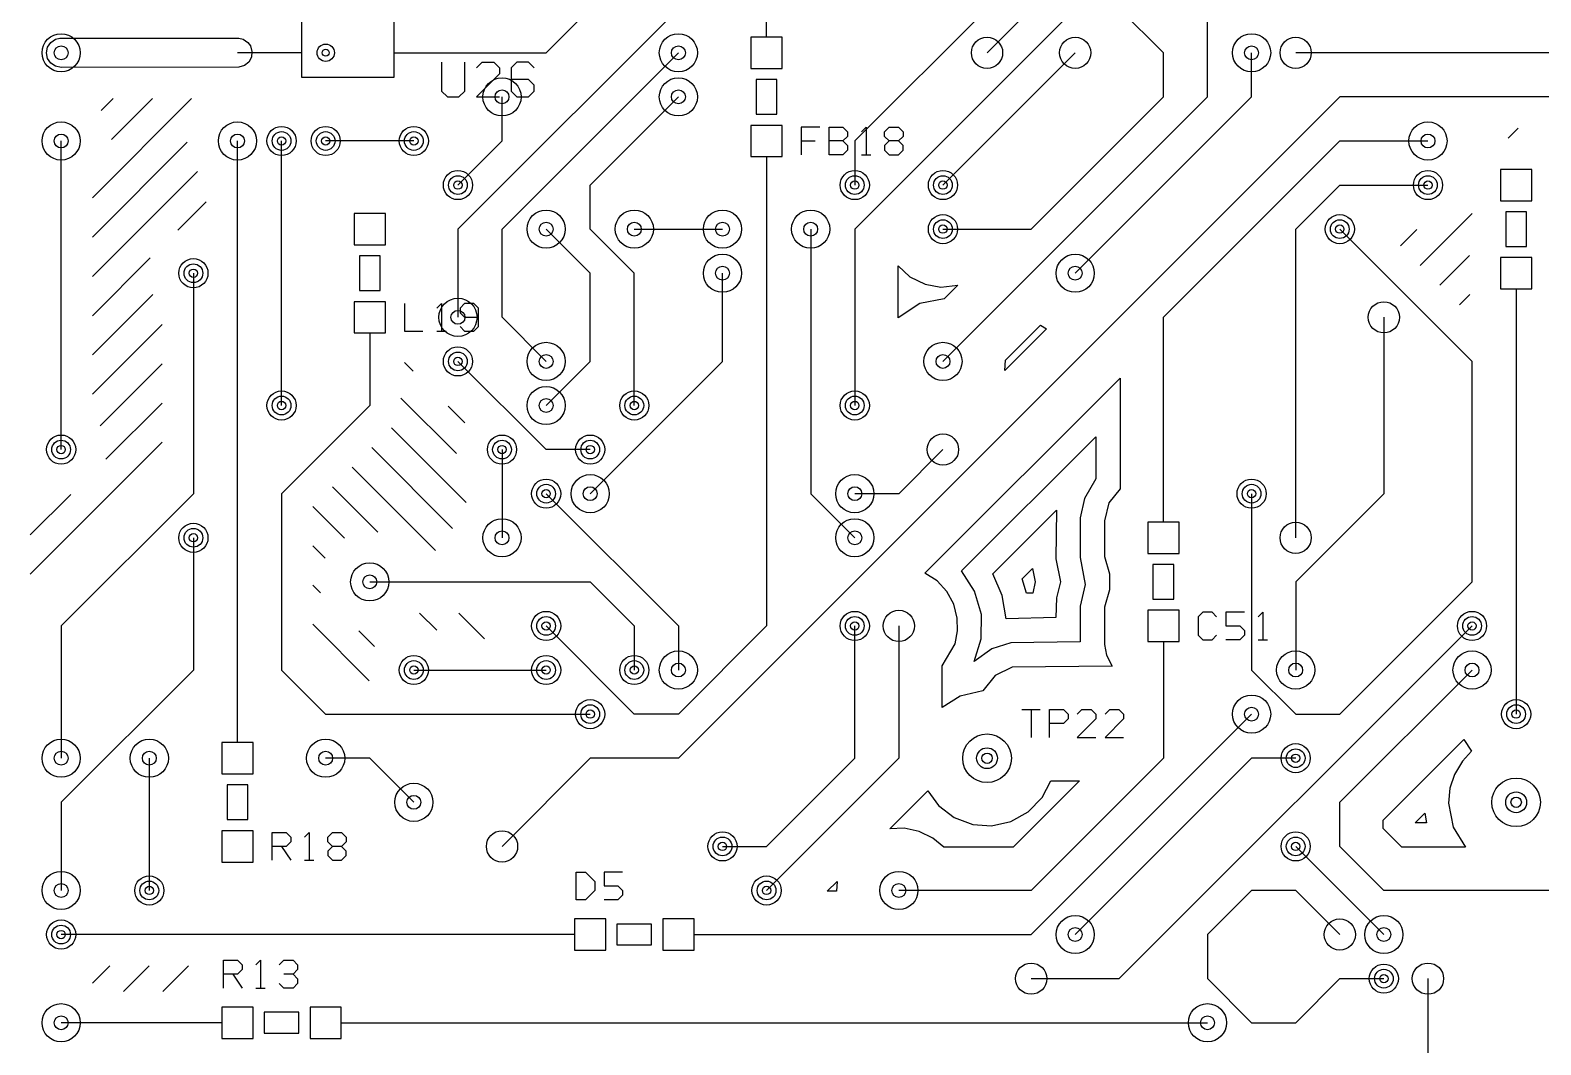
# Model space of a CAD drawing. Extents: x 7 to 280, y 7 to 360.
# Drawn here: x 6.73 to 50.24, y 142.88 to 172.1 of the extents above; entities that cross this region are included whole.
import ezdxf

# ---------------------------------------------------------------- set-up
doc = ezdxf.new("R2010")
doc.units = 0
doc.layers.add('SCORE', color=5, linetype='CONTINUOUS')

msp = doc.modelspace()

# ---------------------------------------------------------------- linework, layer by layer
at = {"layer": 'SCORE'}
for p, q in [((53.34, 190.5), (34.29, 171.45)), ((14.5415, 177.2285), (14.5415, 170.7515)), ((17.2085, 170.7515), (17.2085, 177.2285)), ((40.64, 176.53), (30.48, 166.37)), ((21.59, 171.45), (25.4, 175.26)), ((26.67, 173.99), (19.05, 166.37)), ((27.94, 171.9), (27.94, 173.99)), ((34.29, 172.72), (30.48, 168.91)), ((39.37, 171.45), (38.1, 172.72)), ((40.64, 170.18), (40.64, 172.72)), ((7.4593, 171.838), (7.5788, 171.868)), ((7.5788, 171.868), (12.7412, 171.868)), ((12.7412, 171.868), (12.8607, 171.838)), ((28.39, 171.9), (27.49, 171.9)), ((27.49, 171.9), (27.49, 171)), ((28.39, 171), (28.39, 171.9)), ((7.2, 171.45), (7.232, 171.6107)), ((7.232, 171.2893), (7.2, 171.45)), ((7.232, 171.6107), (7.323, 171.747)), ((7.323, 171.747), (7.4593, 171.838)), ((14.5415, 171.45), (12.7, 171.45)), ((12.8607, 171.838), (12.997, 171.747)), ((12.997, 171.747), (13.0704, 171.648)), ((13.0704, 171.648), (13.118, 171.4912)), ((13.118, 171.4912), (13.1019, 171.3281)), ((17.2085, 171.45), (19.05, 171.45)), ((19.05, 171.45), (21.59, 171.45)), ((20.32, 166.37), (25.4, 171.45)), ((36.83, 171.45), (33.02, 167.64)), ((39.37, 170.18), (39.37, 171.45)), ((41.91, 170.18), (41.91, 171.45)), ((53.34, 171.45), (43.18, 171.45)), ((7.323, 171.153), (7.232, 171.2893)), ((7.4593, 171.062), (7.323, 171.153)), ((7.62, 171.03), (7.4593, 171.062)), ((12.7412, 171.032), (7.62, 171.03)), ((12.898, 171.0796), (12.7412, 171.032)), ((13.0247, 171.1836), (12.898, 171.0796)), ((13.1019, 171.3281), (13.0247, 171.1836)), ((18.58, 171.18), (18.58, 170.3467)), ((19.2467, 170.3467), (19.2467, 171.18)), ((19.58, 171.0133), (19.7467, 171.18)), ((19.7467, 171.18), (20.08, 171.18)), ((20.08, 171.18), (20.2467, 171.0133)), ((20.2467, 171.0133), (20.2467, 170.8467)), ((20.7467, 171.18), (20.58, 171.0133)), ((20.58, 171.0133), (20.58, 170.3467)), ((21.08, 171.18), (20.7467, 171.18)), ((21.2467, 171.0133), (21.08, 171.18)), ((27.49, 171), (28.39, 171)), ((14.5415, 170.7515), (17.2085, 170.7515)), ((20.2467, 170.8467), (19.58, 170.18)), ((21.08, 170.68), (20.58, 170.68)), ((21.2467, 170.5133), (21.08, 170.68)), ((28.24, 170.68), (27.64, 170.68)), ((27.64, 170.68), (27.64, 169.68)), ((28.24, 169.68), (28.24, 170.68)), ((8.52, 167.2717), (11.3798, 170.1315)), ((8.7734, 169.7878), (9.1162, 170.1306)), ((9.069, 168.952), (10.248, 170.131)), ((18.58, 170.3467), (18.7467, 170.18)), ((18.7467, 170.18), (19.08, 170.18)), ((19.08, 170.18), (19.2467, 170.3467)), ((19.58, 170.18), (20.2467, 170.18)), ((20.32, 168.91), (20.32, 170.18)), ((20.58, 170.3467), (20.7467, 170.18)), ((20.7467, 170.18), (21.08, 170.18)), ((21.08, 170.18), (21.2467, 170.3467)), ((21.2467, 170.3467), (21.2467, 170.5133)), ((22.86, 167.64), (25.4, 170.18)), ((44.45, 170.18), (25.4, 151.13)), ((33.02, 162.56), (40.64, 170.18)), ((35.56, 166.37), (39.37, 170.18)), ((36.83, 165.1), (41.91, 170.18)), ((53.34, 170.18), (44.45, 170.18)), ((28.39, 169.36), (27.49, 169.36)), ((27.49, 169.36), (27.49, 168.46)), ((27.64, 169.68), (28.24, 169.68)), ((28.39, 168.46), (28.39, 169.36)), ((29.4733, 169.31), (28.94, 169.31)), ((28.94, 169.31), (28.94, 168.51)), ((29.74, 168.51), (29.74, 169.31)), ((29.74, 169.31), (30.14, 169.31)), ((30.14, 169.31), (30.2733, 169.1767)), ((30.6733, 169.1767), (30.8067, 169.31)), ((30.8067, 169.31), (30.8067, 168.51)), ((31.34, 169.1767), (31.4733, 169.31)), ((31.4733, 169.31), (31.74, 169.31)), ((31.74, 169.31), (31.8733, 169.1767)), ((49.3031, 168.99), (49.5931, 169.28)), ((7.62, 160.02), (7.62, 168.91)), ((8.52, 166.1403), (11.251, 168.8713)), ((12.7, 153.67), (12.7, 168.91)), ((13.97, 161.29), (13.97, 168.91)), ((17.78, 168.91), (15.24, 168.91)), ((19.05, 167.64), (20.32, 168.91)), ((28.94, 168.91), (29.34, 168.91)), ((30.14, 168.91), (29.74, 168.91)), ((30.2733, 169.0433), (30.14, 168.91)), ((30.14, 168.91), (30.2733, 168.7767)), ((30.2733, 169.1767), (30.2733, 169.0433)), ((30.48, 168.91), (30.48, 167.64)), ((31.34, 169.0433), (31.34, 169.1767)), ((31.4733, 168.91), (31.34, 169.0433)), ((31.4733, 168.91), (31.34, 168.7767)), ((31.74, 168.91), (31.4733, 168.91)), ((31.8733, 169.0433), (31.74, 168.91)), ((31.8733, 168.7767), (31.74, 168.91)), ((31.8733, 169.1767), (31.8733, 169.0433)), ((39.37, 163.83), (44.45, 168.91)), ((44.45, 168.91), (46.99, 168.91)), ((27.49, 168.46), (28.39, 168.46)), ((27.94, 168.46), (27.94, 166.37)), ((30.14, 168.51), (29.74, 168.51)), ((30.2733, 168.6433), (30.14, 168.51)), ((30.2733, 168.7767), (30.2733, 168.6433)), ((30.6733, 168.51), (30.94, 168.51)), ((31.34, 168.7767), (31.34, 168.6433)), ((31.34, 168.6433), (31.4733, 168.51)), ((31.4733, 168.51), (31.74, 168.51)), ((31.74, 168.51), (31.8733, 168.6433)), ((31.8733, 168.6433), (31.8733, 168.7767)), ((8.52, 165.0089), (11.5452, 168.0341)), ((49.98, 168.09), (49.08, 168.09)), ((49.08, 168.09), (49.08, 167.19)), ((49.98, 167.19), (49.98, 168.09)), ((22.86, 166.37), (22.86, 167.64)), ((43.18, 166.37), (44.45, 167.64)), ((44.45, 167.64), (46.99, 167.64)), ((10.9844, 166.342), (11.8, 167.1576)), ((49.08, 167.19), (49.98, 167.19)), ((16.96, 166.82), (16.06, 166.82)), ((16.06, 166.82), (16.06, 165.92)), ((16.96, 165.92), (16.96, 166.82)), ((46.7686, 165.3242), (48.2615, 166.8171)), ((49.83, 166.87), (49.23, 166.87)), ((49.23, 166.87), (49.23, 165.87)), ((49.83, 165.87), (49.83, 166.87)), ((19.05, 166.37), (19.05, 163.83)), ((20.32, 163.83), (20.32, 166.37)), ((22.86, 165.1), (21.59, 166.37)), ((24.13, 165.1), (22.86, 166.37)), ((24.13, 166.37), (26.67, 166.37)), ((27.94, 166.37), (27.94, 154.94)), ((29.21, 166.37), (29.21, 158.75)), ((30.48, 166.37), (30.48, 161.29)), ((33.02, 166.37), (35.56, 166.37)), ((43.18, 157.48), (43.18, 166.37)), ((48.26, 162.56), (44.45, 166.37)), ((46.2029, 165.8899), (46.6724, 166.3593)), ((16.06, 165.92), (16.96, 165.92)), ((49.23, 165.87), (49.83, 165.87)), ((8.52, 163.8776), (10.188, 165.5456)), ((16.81, 165.6), (16.21, 165.6)), ((16.21, 165.6), (16.21, 164.6)), ((16.81, 164.6), (16.81, 165.6)), ((47.3343, 164.7585), (48.1824, 165.6065)), ((49.98, 165.55), (49.08, 165.55)), ((49.08, 165.55), (49.08, 164.65)), ((49.98, 164.65), (49.98, 165.55)), ((11.43, 165.1), (11.43, 158.75)), ((22.86, 162.56), (22.86, 165.1)), ((24.13, 161.29), (24.13, 165.1)), ((26.67, 162.56), (26.67, 165.1)), ((31.73, 163.8146), (31.73, 165.3105)), ((31.73, 165.3105), (32.0701, 164.997)), ((32.0701, 164.997), (32.5096, 164.7804)), ((8.52, 162.7462), (10.2614, 164.4876)), ((16.21, 164.6), (16.81, 164.6)), ((32.5096, 164.7804), (32.9587, 164.7015)), ((32.9587, 164.7015), (33.4486, 164.7564)), ((33.4486, 164.7564), (33.0515, 164.3592)), ((47.9, 164.1928), (48.195, 164.4879)), ((49.08, 164.65), (49.98, 164.65)), ((49.53, 164.65), (49.53, 162.56)), ((16.96, 164.28), (16.06, 164.28)), ((16.06, 164.28), (16.06, 163.38)), ((16.96, 163.38), (16.96, 164.28)), ((17.51, 164.23), (17.51, 163.43)), ((18.4433, 164.0967), (18.5767, 164.23)), ((18.5767, 164.23), (18.5767, 163.43)), ((19.2433, 164.23), (19.11, 164.0967)), ((19.11, 164.0967), (19.11, 163.9633)), ((19.51, 164.23), (19.2433, 164.23)), ((19.6433, 164.0967), (19.51, 164.23)), ((19.6433, 163.5633), (19.6433, 164.0967)), ((32.3564, 164.2327), (31.73, 163.8146)), ((33.0515, 164.3592), (32.3564, 164.2327)), ((8.52, 161.6148), (10.53, 163.6248)), ((19.11, 163.9633), (19.2433, 163.83)), ((19.2433, 163.83), (19.6433, 163.83)), ((21.59, 162.56), (20.32, 163.83)), ((34.8192, 162.5915), (35.8311, 163.6034)), ((35.8311, 163.6034), (36.0037, 163.5014)), ((39.37, 160.02), (39.37, 163.83)), ((45.72, 163.83), (45.72, 158.75)), ((16.06, 163.38), (16.96, 163.38)), ((16.51, 163.38), (16.51, 161.29)), ((17.51, 163.43), (18.0433, 163.43)), ((18.4433, 163.43), (18.71, 163.43)), ((19.11, 163.5633), (19.2433, 163.43)), ((19.2433, 163.43), (19.51, 163.43)), ((19.51, 163.43), (19.6433, 163.5633)), ((36.0037, 163.5014), (34.8001, 162.2979)), ((8.7454, 160.7089), (10.53, 162.4935)), ((17.5102, 162.53), (17.7606, 162.2796)), ((21.59, 160.02), (19.05, 162.56)), ((21.59, 161.29), (22.86, 162.56)), ((22.86, 158.75), (26.67, 162.56)), ((34.8001, 162.2979), (34.8192, 162.5915)), ((48.26, 156.21), (48.26, 162.56)), ((49.53, 162.56), (49.53, 152.4)), ((32.5019, 156.4642), (38.12, 162.0822)), ((38.12, 162.0822), (38.12, 158.8894)), ((17.41, 161.4988), (19.0058, 159.903)), ((8.9099, 159.742), (10.53, 161.3621)), ((16.51, 161.29), (13.97, 158.75)), ((18.7696, 161.2706), (19.2491, 160.7911)), ((17.1351, 160.6423), (19.2839, 158.4936)), ((6.73, 156.4307), (10.53, 160.2307)), ((33.552, 156.5243), (37.42, 160.3923)), ((37.42, 160.3923), (37.42, 159.1734)), ((16.5694, 160.0767), (18.896, 157.7501)), ((20.32, 160.02), (20.32, 157.48)), ((22.86, 160.02), (21.59, 160.02)), ((33.02, 160.02), (31.75, 158.75)), ((39.37, 157.93), (39.37, 160.02)), ((16.0038, 159.511), (18.4039, 157.1108)), ((15.4381, 158.9453), (16.7427, 157.6407)), ((37.42, 159.1734), (37.0937, 158.6121)), ((38.12, 158.8894), (37.8022, 158.4886)), ((6.73, 157.5621), (7.898, 158.7301)), ((11.43, 158.75), (7.62, 154.94)), ((13.97, 158.75), (13.97, 153.67)), ((14.8724, 158.3796), (15.7861, 157.4659)), ((21.59, 158.75), (25.4, 154.94)), ((29.21, 158.75), (30.48, 157.48)), ((31.75, 158.75), (30.48, 158.75)), ((37.0937, 158.6121), (36.9743, 158.0526)), ((37.8022, 158.4886), (37.6708, 157.9643)), ((41.91, 158.75), (41.91, 153.67)), ((45.72, 158.75), (43.18, 156.21)), ((34.4605, 156.4428), (36.2938, 158.2761)), ((36.2938, 158.2761), (36.2752, 156.873)), ((36.9743, 158.0526), (36.9743, 156.9074)), ((37.6708, 157.9643), (37.6735, 156.9417)), ((39.82, 157.93), (38.92, 157.93)), ((38.92, 157.93), (38.92, 157.03)), ((39.82, 157.03), (39.82, 157.93)), ((11.43, 157.48), (11.43, 153.67)), ((14.87, 157.2506), (15.2303, 156.8903)), ((36.2752, 156.873), (36.4021, 156.21)), ((36.9743, 156.9074), (37.12, 156.1356)), ((37.6735, 156.9417), (37.82, 156.438)), ((38.92, 157.03), (39.82, 157.03)), ((39.67, 156.71), (39.07, 156.71)), ((39.07, 156.71), (39.07, 155.71)), ((39.67, 155.71), (39.67, 156.71)), ((16.51, 156.21), (22.86, 156.21)), ((22.86, 156.21), (24.13, 154.94)), ((32.8489, 156.2365), (32.5019, 156.4642)), ((33.1282, 155.9346), (32.8489, 156.2365)), ((33.9285, 155.9459), (33.552, 156.5243)), ((34.7237, 155.8139), (34.4605, 156.4428)), ((35.3, 156.2924), (35.6003, 156.5926)), ((35.4314, 155.88), (35.3, 156.2924)), ((35.6003, 156.5926), (35.6726, 156.21)), ((35.6726, 156.21), (35.6067, 155.88)), ((36.4021, 156.21), (36.2954, 155.752)), ((37.82, 156.438), (37.82, 155.982)), ((43.18, 156.21), (43.18, 153.67)), ((44.45, 152.4), (48.26, 156.21)), ((14.87, 156.1192), (15.0953, 155.8939)), ((33.3303, 155.5654), (33.1282, 155.9346)), ((34.1267, 155.2702), (33.9285, 155.9459)), ((34.8427, 155.1404), (34.7237, 155.8139)), ((35.6067, 155.88), (35.4314, 155.88)), ((37.12, 156.1356), (36.9743, 155.5126)), ((37.82, 155.982), (37.6735, 155.4783)), ((33.4343, 155.1675), (33.3303, 155.5654)), ((36.2954, 155.752), (36.27, 155.18)), ((36.9743, 155.5126), (36.9702, 154.48)), ((37.6735, 155.4783), (37.6735, 154.4017)), ((39.82, 155.39), (38.92, 155.39)), ((38.92, 155.39), (38.92, 154.49)), ((39.07, 155.71), (39.67, 155.71)), ((39.82, 154.49), (39.82, 155.39)), ((40.5033, 155.34), (40.37, 155.2067)), ((40.77, 155.34), (40.5033, 155.34)), ((40.9033, 155.2067), (40.77, 155.34)), ((41.7033, 155.34), (41.17, 155.34)), ((41.17, 155.34), (41.17, 154.94)), ((42.1033, 155.2067), (42.2367, 155.34)), ((42.2367, 155.34), (42.2367, 154.54)), ((7.62, 154.94), (7.62, 151.13)), ((14.87, 154.9879), (16.4972, 153.3606)), ((17.942, 155.31), (18.4382, 154.8137)), ((19.0734, 155.31), (19.8134, 154.57)), ((24.13, 152.4), (21.59, 154.94)), ((24.13, 154.94), (24.13, 153.67)), ((27.94, 154.94), (25.4, 152.4)), ((25.4, 154.94), (25.4, 153.67)), ((30.48, 151.13), (30.48, 154.94)), ((31.75, 154.94), (31.75, 151.13)), ((33.4438, 154.8003), (33.4343, 155.1675)), ((34.1202, 154.5661), (34.1267, 155.2702)), ((36.27, 155.18), (34.8427, 155.1404)), ((38.1, 144.78), (48.26, 154.94)), ((40.37, 155.2067), (40.37, 154.6733)), ((41.17, 154.94), (41.57, 154.94)), ((41.57, 154.94), (41.7033, 154.8067)), ((16.1939, 154.7953), (16.6455, 154.3438)), ((33.3683, 154.4209), (33.4438, 154.8003)), ((33.9194, 153.9147), (34.1202, 154.5661)), ((36.9702, 154.48), (34.9773, 154.4543)), ((38.92, 154.49), (39.82, 154.49)), ((39.37, 154.49), (39.37, 152.4)), ((40.37, 154.6733), (40.5033, 154.54)), ((40.5033, 154.54), (40.77, 154.54)), ((40.77, 154.54), (40.9033, 154.6733)), ((41.57, 154.54), (41.17, 154.54)), ((41.7033, 154.6733), (41.57, 154.54)), ((41.7033, 154.8067), (41.7033, 154.6733)), ((42.1033, 154.54), (42.37, 154.54)), ((33, 153.7885), (33.3683, 154.4209)), ((34.4322, 154.2806), (33.9194, 153.9147)), ((34.9773, 154.4543), (34.4322, 154.2806)), ((37.6735, 154.4017), (37.7346, 154.0945)), ((37.7346, 154.0945), (37.8921, 153.78)), ((11.43, 153.67), (7.62, 149.86)), ((12.7, 151.58), (12.7, 153.67)), ((13.97, 153.67), (15.24, 152.4)), ((17.78, 153.67), (21.59, 153.67)), ((33, 152.5914), (33, 153.7885)), ((35.0126, 153.7485), (34.5241, 153.5174)), ((37.8921, 153.78), (35.0126, 153.7485)), ((41.91, 153.67), (43.18, 152.4)), ((44.45, 149.86), (48.26, 153.67)), ((34.5241, 153.5174), (34.1659, 153.0754)), ((33.5191, 152.9206), (33, 152.5914)), ((34.1659, 153.0754), (33.5191, 152.9206)), ((15.24, 152.4), (22.86, 152.4)), ((25.4, 152.4), (24.13, 152.4)), ((35.29, 152.53), (35.8233, 152.53)), ((35.5567, 152.53), (35.5567, 151.73)), ((35.56, 146.05), (41.91, 152.4)), ((36.09, 151.73), (36.09, 152.53)), ((36.09, 152.53), (36.49, 152.53)), ((36.49, 152.53), (36.6233, 152.3967)), ((36.6233, 152.3967), (36.6233, 152.2633)), ((36.89, 152.3967), (37.0233, 152.53)), ((37.0233, 152.53), (37.29, 152.53)), ((37.29, 152.53), (37.4233, 152.3967)), ((37.4233, 152.3967), (37.4233, 152.2633)), ((37.69, 152.3967), (37.8233, 152.53)), ((37.8233, 152.53), (38.09, 152.53)), ((38.09, 152.53), (38.2233, 152.3967)), ((38.2233, 152.3967), (38.2233, 152.2633)), ((39.37, 152.4), (39.37, 151.13)), ((43.18, 152.4), (44.45, 152.4)), ((36.49, 152.13), (36.09, 152.13)), ((36.6233, 152.2633), (36.49, 152.13)), ((37.4233, 152.2633), (36.89, 151.73)), ((38.2233, 152.2633), (37.69, 151.73)), ((13.15, 151.58), (12.25, 151.58)), ((12.25, 151.58), (12.25, 150.68)), ((13.15, 150.68), (13.15, 151.58)), ((36.89, 151.73), (37.4233, 151.73)), ((37.69, 151.73), (38.2233, 151.73)), ((45.7, 149.3422), (48.0282, 151.6705)), ((48.0282, 151.6705), (48.249, 151.3295)), ((10.16, 151.13), (10.16, 147.32)), ((16.51, 151.13), (15.24, 151.13)), ((17.78, 149.86), (16.51, 151.13)), ((22.86, 151.13), (20.32, 148.59)), ((25.4, 151.13), (22.86, 151.13)), ((31.75, 151.13), (27.94, 147.32)), ((27.94, 148.59), (30.48, 151.13)), ((39.37, 151.13), (35.56, 147.32)), ((41.91, 151.13), (36.83, 146.05)), ((43.18, 151.13), (41.91, 151.13)), ((47.9849, 151.0487), (47.7533, 150.6623)), ((48.249, 151.3295), (47.9849, 151.0487)), ((12.25, 150.68), (13.15, 150.68)), ((47.7533, 150.6623), (47.6234, 150.2668)), ((13, 150.36), (12.4, 150.36)), ((12.4, 150.36), (12.4, 149.36)), ((13, 149.36), (13, 150.36)), ((31.4879, 149.1001), (32.5806, 150.1928)), ((32.5806, 150.1928), (32.8925, 149.7707)), ((36.9522, 150.48), (35.0422, 148.57)), ((35.876, 149.9965), (36.1276, 150.48)), ((36.1276, 150.48), (36.9522, 150.48)), ((47.6234, 150.2668), (47.5807, 149.833)), ((7.62, 149.86), (7.62, 147.32)), ((32.8925, 149.7707), (33.3473, 149.4236)), ((35.4787, 149.5849), (35.876, 149.9965)), ((44.45, 148.59), (44.45, 149.86)), ((47.5807, 149.833), (47.7187, 149.139)), ((12.4, 149.36), (13, 149.36)), ((33.3473, 149.4236), (33.8832, 149.2234)), ((34.4199, 149.1849), (34.979, 149.3064)), ((34.979, 149.3064), (35.4787, 149.5849)), ((45.7, 149.1078), (45.7, 149.3422)), ((46.6177, 149.27), (46.8988, 149.5511)), ((46.9473, 149.27), (46.6177, 149.27)), ((46.8988, 149.5511), (46.9473, 149.27)), ((13.15, 149.04), (12.25, 149.04)), ((12.25, 149.04), (12.25, 148.14)), ((13.15, 148.14), (13.15, 149.04)), ((13.7, 148.19), (13.7, 148.99)), ((13.7, 148.99), (14.1, 148.99)), ((14.1, 148.99), (14.2333, 148.8567)), ((14.2333, 148.8567), (14.2333, 148.7233)), ((14.6333, 148.8567), (14.7667, 148.99)), ((14.7667, 148.99), (14.7667, 148.19)), ((15.3, 148.8567), (15.4333, 148.99)), ((15.3, 148.7233), (15.3, 148.8567)), ((15.4333, 148.99), (15.7, 148.99)), ((15.7, 148.99), (15.8333, 148.8567)), ((15.8333, 148.8567), (15.8333, 148.7233)), ((31.8995, 149.1133), (31.4879, 149.1001)), ((32.3308, 149.0232), (31.8995, 149.1133)), ((32.7272, 148.8311), (32.3308, 149.0232)), ((33.0445, 148.57), (32.7272, 148.8311)), ((33.8832, 149.2234), (34.4199, 149.1849)), ((46.2378, 148.57), (45.7, 149.1078)), ((47.7187, 149.139), (48.0686, 148.57)), ((14.1, 148.59), (13.7, 148.59)), ((13.9667, 148.59), (14.2333, 148.19)), ((14.2333, 148.7233), (14.1, 148.59)), ((15.4333, 148.59), (15.3, 148.7233)), ((15.4333, 148.59), (15.3, 148.4567)), ((15.3, 148.4567), (15.3, 148.3233)), ((15.7, 148.59), (15.4333, 148.59)), ((15.8333, 148.7233), (15.7, 148.59)), ((15.8333, 148.4567), (15.7, 148.59)), ((15.8333, 148.3233), (15.8333, 148.4567)), ((26.67, 148.59), (27.94, 148.59)), ((35.0422, 148.57), (33.0445, 148.57)), ((45.72, 146.05), (43.18, 148.59)), ((45.72, 147.32), (44.45, 148.59)), ((48.0686, 148.57), (46.2378, 148.57)), ((12.25, 148.14), (13.15, 148.14)), ((14.6333, 148.19), (14.9, 148.19)), ((15.3, 148.3233), (15.4333, 148.19)), ((15.4333, 148.19), (15.7, 148.19)), ((15.7, 148.19), (15.8333, 148.3233)), ((22.46, 147.05), (22.46, 147.85)), ((22.46, 147.85), (22.7267, 147.85)), ((22.7267, 147.85), (22.9933, 147.5833)), ((22.9933, 147.5833), (22.9933, 147.3167)), ((23.7933, 147.85), (23.26, 147.85)), ((23.26, 147.85), (23.26, 147.45)), ((29.6886, 147.3008), (29.9699, 147.5821)), ((29.9699, 147.5821), (29.9507, 147.301)), ((22.9933, 147.3167), (22.7267, 147.05)), ((23.26, 147.45), (23.66, 147.45)), ((23.66, 147.45), (23.7933, 147.3167)), ((23.7933, 147.1833), (23.66, 147.05)), ((23.7933, 147.3167), (23.7933, 147.1833)), ((29.9507, 147.301), (29.6886, 147.3008)), ((35.56, 147.32), (31.75, 147.32)), ((41.91, 147.32), (40.64, 146.05)), ((43.18, 147.32), (41.91, 147.32)), ((44.45, 146.05), (43.18, 147.32)), ((50.8, 147.32), (45.72, 147.32)), ((22.7267, 147.05), (22.46, 147.05)), ((23.66, 147.05), (23.26, 147.05)), ((23.31, 146.5), (22.41, 146.5)), ((22.41, 146.5), (22.41, 145.6)), ((23.31, 145.6), (23.31, 146.5)), ((24.63, 146.35), (23.63, 146.35)), ((23.63, 146.35), (23.63, 145.75)), ((24.63, 145.75), (24.63, 146.35)), ((25.85, 146.5), (24.95, 146.5)), ((24.95, 146.5), (24.95, 145.6)), ((25.85, 145.6), (25.85, 146.5)), ((20.32, 146.05), (7.62, 146.05)), ((22.41, 146.05), (20.32, 146.05)), ((25.85, 146.05), (27.94, 146.05)), ((27.94, 146.05), (35.56, 146.05)), ((40.64, 146.05), (40.64, 144.78)), ((22.41, 145.6), (23.31, 145.6)), ((23.63, 145.75), (24.63, 145.75)), ((24.95, 145.6), (25.85, 145.6)), ((8.5211, 144.6454), (9.0257, 145.15)), ((9.4171, 144.41), (10.1571, 145.15)), ((10.5485, 144.41), (11.2885, 145.15)), ((12.3, 144.51), (12.3, 145.31)), ((12.3, 145.31), (12.7, 145.31)), ((12.7, 144.91), (12.3, 144.91)), ((12.5667, 144.91), (12.8333, 144.51)), ((12.7, 145.31), (12.8333, 145.1767)), ((12.8333, 145.0433), (12.7, 144.91)), ((12.8333, 145.1767), (12.8333, 145.0433)), ((13.2333, 145.1767), (13.3667, 145.31)), ((13.3667, 145.31), (13.3667, 144.51)), ((13.9, 145.1767), (14.0333, 145.31)), ((14.0333, 145.31), (14.3, 145.31)), ((14.3, 144.91), (14.0333, 144.91)), ((14.3, 145.31), (14.4333, 145.1767)), ((14.4333, 145.0433), (14.3, 144.91)), ((14.3, 144.91), (14.4333, 144.7767)), ((14.4333, 145.1767), (14.4333, 145.0433)), ((13.2333, 144.51), (13.5, 144.51)), ((14.0333, 144.51), (13.9, 144.6433)), ((14.3, 144.51), (14.0333, 144.51)), ((14.4333, 144.6433), (14.3, 144.51)), ((14.4333, 144.7767), (14.4333, 144.6433)), ((35.56, 144.78), (38.1, 144.78)), ((40.64, 144.78), (41.91, 143.51)), ((43.18, 143.51), (44.45, 144.78)), ((44.45, 144.78), (45.72, 144.78)), ((46.99, 144.78), (46.99, 142.24)), ((13.15, 143.96), (12.25, 143.96)), ((12.25, 143.96), (12.25, 143.06)), ((13.15, 143.06), (13.15, 143.96)), ((14.47, 143.81), (13.47, 143.81)), ((13.47, 143.81), (13.47, 143.21)), ((14.47, 143.21), (14.47, 143.81)), ((15.69, 143.96), (14.79, 143.96)), ((14.79, 143.96), (14.79, 143.06)), ((15.69, 143.06), (15.69, 143.96)), ((10.16, 143.51), (7.62, 143.51)), ((12.25, 143.51), (10.16, 143.51)), ((13.47, 143.21), (14.47, 143.21)), ((15.69, 143.51), (17.78, 143.51)), ((17.78, 143.51), (40.64, 143.51)), ((41.91, 143.51), (43.18, 143.51)), ((12.25, 143.06), (13.15, 143.06)), ((14.79, 143.06), (15.69, 143.06))]:
    msp.add_line(p, q, dxfattribs=at)
for centre, radius in [((7.62, 171.45), 0.55), ((25.4, 171.45), 0.55), ((34.29, 171.45), 0.45), ((36.83, 171.45), 0.45), ((41.91, 171.45), 0.55), ((43.18, 171.45), 0.45), ((7.62, 171.45), 0.2), ((15.2415, 171.4515), 0.25), ((15.2415, 171.4515), 0.1), ((25.4, 171.45), 0.2), ((41.91, 171.45), 0.2), ((20.32, 170.18), 0.55), ((25.4, 170.18), 0.55), ((20.32, 170.18), 0.2), ((25.4, 170.18), 0.2), ((7.62, 168.91), 0.55), ((12.7, 168.91), 0.55), ((13.97, 168.91), 0.42), ((15.24, 168.91), 0.42), ((17.78, 168.91), 0.42), ((46.99, 168.91), 0.55), ((7.62, 168.91), 0.2), ((12.7, 168.91), 0.2), ((13.97, 168.91), 0.27), ((13.97, 168.91), 0.12), ((15.24, 168.91), 0.27), ((15.24, 168.91), 0.12), ((17.78, 168.91), 0.27), ((17.78, 168.91), 0.12), ((46.99, 168.91), 0.2), ((19.05, 167.64), 0.42), ((30.48, 167.64), 0.42), ((33.02, 167.64), 0.42), ((46.99, 167.64), 0.42), ((19.05, 167.64), 0.27), ((19.05, 167.64), 0.12), ((30.48, 167.64), 0.27), ((30.48, 167.64), 0.12), ((33.02, 167.64), 0.27), ((33.02, 167.64), 0.12), ((46.99, 167.64), 0.27), ((46.99, 167.64), 0.12), ((21.59, 166.37), 0.55), ((24.13, 166.37), 0.55), ((26.67, 166.37), 0.55), ((29.21, 166.37), 0.55), ((33.02, 166.37), 0.42), ((44.45, 166.37), 0.42), ((21.59, 166.37), 0.2), ((24.13, 166.37), 0.2), ((26.67, 166.37), 0.2), ((29.21, 166.37), 0.2), ((33.02, 166.37), 0.27), ((33.02, 166.37), 0.12), ((44.45, 166.37), 0.27), ((44.45, 166.37), 0.12), ((11.43, 165.1), 0.42), ((11.43, 165.1), 0.27), ((26.67, 165.1), 0.55), ((36.83, 165.1), 0.55), ((11.43, 165.1), 0.12), ((26.67, 165.1), 0.2), ((36.83, 165.1), 0.2), ((19.05, 163.83), 0.55), ((45.72, 163.83), 0.45), ((19.05, 163.83), 0.2), ((19.05, 162.56), 0.42), ((19.05, 162.56), 0.27), ((21.59, 162.56), 0.55), ((21.59, 162.56), 0.2), ((33.02, 162.56), 0.55), ((33.02, 162.56), 0.2), ((19.05, 162.56), 0.12), ((13.97, 161.29), 0.42), ((13.97, 161.29), 0.27), ((21.59, 161.29), 0.55), ((21.59, 161.29), 0.2), ((24.13, 161.29), 0.42), ((24.13, 161.29), 0.27), ((30.48, 161.29), 0.42), ((30.48, 161.29), 0.27), ((13.97, 161.29), 0.12), ((24.13, 161.29), 0.12), ((30.48, 161.29), 0.12), ((7.62, 160.02), 0.42), ((7.62, 160.02), 0.27), ((7.62, 160.02), 0.12), ((20.32, 160.02), 0.42), ((20.32, 160.02), 0.27), ((20.32, 160.02), 0.12), ((22.86, 160.02), 0.42), ((22.86, 160.02), 0.27), ((22.86, 160.02), 0.12), ((33.02, 160.02), 0.45), ((22.86, 158.75), 0.55), ((30.48, 158.75), 0.55), ((21.59, 158.75), 0.42), ((21.59, 158.75), 0.27), ((21.59, 158.75), 0.12), ((22.86, 158.75), 0.2), ((30.48, 158.75), 0.2), ((41.91, 158.75), 0.42), ((41.91, 158.75), 0.27), ((41.91, 158.75), 0.12), ((20.32, 157.48), 0.55), ((30.48, 157.48), 0.55), ((11.43, 157.48), 0.42), ((11.43, 157.48), 0.27), ((11.43, 157.48), 0.12), ((20.32, 157.48), 0.2), ((30.48, 157.48), 0.2), ((43.18, 157.48), 0.45), ((16.51, 156.21), 0.55), ((16.51, 156.21), 0.2), ((21.59, 154.94), 0.42), ((30.48, 154.94), 0.42), ((31.75, 154.94), 0.45), ((48.26, 154.94), 0.42), ((21.59, 154.94), 0.27), ((21.59, 154.94), 0.12), ((30.48, 154.94), 0.27), ((30.48, 154.94), 0.12), ((48.26, 154.94), 0.27), ((48.26, 154.94), 0.12), ((17.78, 153.67), 0.42), ((21.59, 153.67), 0.42), ((24.13, 153.67), 0.42), ((25.4, 153.67), 0.55), ((43.18, 153.67), 0.55), ((48.26, 153.67), 0.55), ((17.78, 153.67), 0.27), ((17.78, 153.67), 0.12), ((21.59, 153.67), 0.27), ((21.59, 153.67), 0.12), ((24.13, 153.67), 0.27), ((24.13, 153.67), 0.12), ((25.4, 153.67), 0.2), ((43.18, 153.67), 0.2), ((48.26, 153.67), 0.2), ((22.86, 152.4), 0.42), ((41.91, 152.4), 0.55), ((49.53, 152.4), 0.42), ((22.86, 152.4), 0.27), ((22.86, 152.4), 0.12), ((41.91, 152.4), 0.2), ((49.53, 152.4), 0.27), ((49.53, 152.4), 0.12), ((7.62, 151.13), 0.55), ((10.16, 151.13), 0.55), ((15.24, 151.13), 0.55), ((34.29, 151.13), 0.7), ((34.29, 151.13), 0.3), ((43.18, 151.13), 0.42), ((7.62, 151.13), 0.2), ((10.16, 151.13), 0.2), ((15.24, 151.13), 0.2), ((34.29, 151.13), 0.15), ((43.18, 151.13), 0.27), ((43.18, 151.13), 0.12), ((49.53, 149.86), 0.7), ((17.78, 149.86), 0.55), ((49.53, 149.86), 0.3), ((17.78, 149.86), 0.2), ((49.53, 149.86), 0.15), ((20.32, 148.59), 0.45), ((26.67, 148.59), 0.42), ((26.67, 148.59), 0.27), ((43.18, 148.59), 0.42), ((43.18, 148.59), 0.27), ((26.67, 148.59), 0.12), ((43.18, 148.59), 0.12), ((7.62, 147.32), 0.55), ((7.62, 147.32), 0.2), ((10.16, 147.32), 0.42), ((10.16, 147.32), 0.27), ((27.94, 147.32), 0.42), ((27.94, 147.32), 0.27), ((31.75, 147.32), 0.55), ((31.75, 147.32), 0.2), ((10.16, 147.32), 0.12), ((27.94, 147.32), 0.12), ((7.62, 146.05), 0.42), ((7.62, 146.05), 0.27), ((36.83, 146.05), 0.55), ((36.83, 146.05), 0.2), ((44.45, 146.05), 0.45), ((45.72, 146.05), 0.55), ((45.72, 146.05), 0.2), ((7.62, 146.05), 0.12), ((35.56, 144.78), 0.45), ((45.72, 144.78), 0.42), ((45.72, 144.78), 0.27), ((45.72, 144.78), 0.12), ((46.99, 144.78), 0.45), ((7.62, 143.51), 0.55), ((40.64, 143.51), 0.55), ((7.62, 143.51), 0.2), ((40.64, 143.51), 0.2)]:
    msp.add_circle(centre, radius, dxfattribs=at)

doc.saveas('drawing.dxf')
